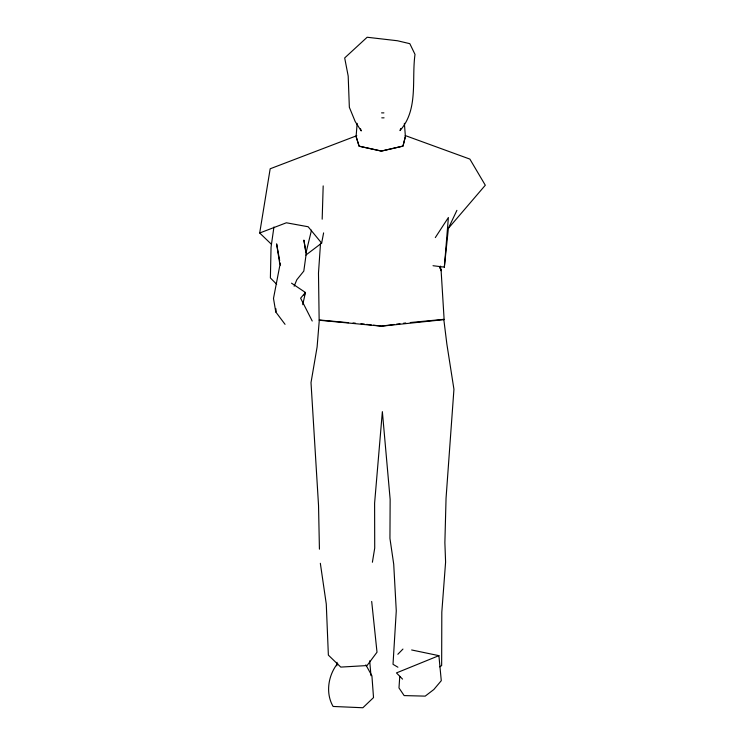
<?xml version="1.0" encoding="UTF-8"?>
<svg xmlns="http://www.w3.org/2000/svg" width="745" height="745" viewBox="0 0 745 745"><rect width="100%" height="100%" fill="white"/><g stroke="black" fill="none" stroke-linecap="round" stroke-linejoin="round"><path stroke-width="1.12" d="M322.175 219.188L323.181 185.905M336.824 665.797L336.991 662.324M399.758 676.386L398.985 687.952L404.144 695.588L425.19 696.128L433.851 689.507L441.282 680.688L438.907 655.656L411.64 649.966M320.527 243.261L318.488 273.07L319.149 320.229L381.58 326.17L444.132 319.614L441.124 270.64L440.323 266.077M404.367 123.325L405.401 136.447L402.998 146.104L381.375 151.086L359.109 146.188L356.101 136.503L357.153 123.381M433.022 265.714L444.346 267.129L448.388 217.512L435.313 237.59M444.346 267.129L448.388 228.324L456.899 210.351M273.937 227.001L271.05 247.219L270.388 277.95L276.656 284.255M271.32 244.174L259.698 232.999L270.174 168.78L356.79 135.692M372.398 562.251L374.716 548.124L374.605 503.164L382.362 411.64L390.147 499.392L389.942 538.411L393.714 564.179L396.275 610.891L393.015 664.317L397.914 667.213M305.897 255.06L321.644 243.131L323.609 232.887M302.731 304.677L305.45 292.487L291.528 283.174M311.494 230.168L305.99 252.9L303.895 240.095L306.167 253.989L303.811 271.078L296.799 279.775L294.154 286.229M405.401 136.447L402.98 146.104L381.375 151.058L359.081 146.188L356.101 136.493M400.736 128.475L400.009 130.589C418.625 109.459 411.464 80.069 415.002 54.385L409.825 43.676L397.448 40.752L367.145 37.25L344.684 57.942L348.185 76.037L349.349 107.308L355.207 121.565L361.213 130.943L360.543 128.773M304.146 295.495L305.45 292.487L300.608 298.186L312.22 321.021M337.699 663.385C328.219 675.184 325.276 693.055 333.108 706.456L362.871 707.75L373.524 697.59L371.913 675.827L365.842 664.847M448.388 228.324L485.302 185.235L469.872 159.095L405.178 135.534M397.83 654.287L402.952 649.063M439.727 666.84L441.655 665.592L441.813 612.167L445.594 562.112L444.877 542.677L446.05 498.2L453.938 389.29L446.87 344.134L443.797 319.335L410.262 322.538M438.907 655.656L396.461 672.912L402.551 679.114M259.698 232.999L286.359 222.783L308.141 226.75L321.644 243.131M394.198 324.466L381.505 326.114L373.515 325.183M396.508 324.168L399.972 323.721M403.436 323.274L405.746 322.976M381.57 112.877L383.889 112.877M381.757 117.84L384.066 117.84M348.558 322.697L319.307 319.959L317.109 346.965L311.01 382.613L318.534 505.455L319.428 549.167M353.037 322.976L355.272 323.116M360.962 323.721L364.389 324.122M366.67 324.382L371.233 324.913M285.046 324.336L275.771 311.969L273.49 298.438L279.934 264.978L276.619 243.876L279.664 260.638M280.064 262.883L280.474 265.118M320.341 563.304L326.273 604.009L328.368 655.125L340.772 667.092L367.052 665.555L377.007 652.201L371.69 601.448M369.688 660.852L370.982 675.715M275.631 308.495L275.771 311.969L275.706 308.654M441.124 270.64L439.895 267.38L441.124 270.64"/></g></svg>
